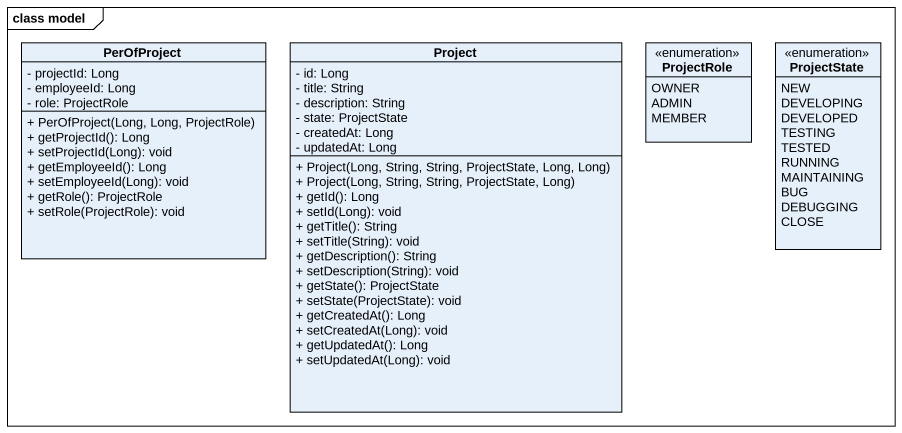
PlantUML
@startuml
mainframe class model
hide circle
hide empty members
skinparam classAttributeIconSize 0
class PerOfProject {
  - projectId: Long
  - employeeId: Long
  - role: ProjectRole
  + PerOfProject(Long, Long, ProjectRole)
  + getProjectId(): Long
  + setProjectId(Long): void
  + getEmployeeId(): Long
  + setEmployeeId(Long): void
  + getRole(): ProjectRole
  + setRole(ProjectRole): void
}
class Project {
  - id: Long
  - title: String
  - description: String
  - state: ProjectState
  - createdAt: Long
  - updatedAt: Long
  + Project(Long, String, String, ProjectState, Long, Long)
  + Project(Long, String, String, ProjectState, Long)
  + getId(): Long
  + setId(Long): void
  + getTitle(): String
  + setTitle(String): void
  + getDescription(): String
  + setDescription(String): void
  + getState(): ProjectState
  + setState(ProjectState): void
  + getCreatedAt(): Long
  + setCreatedAt(Long): void
  + getUpdatedAt(): Long
  + setUpdatedAt(Long): void
}
enum ProjectRole {
  OWNER
  ADMIN
  MEMBER
}
enum ProjectState {
  NEW
  DEVELOPING
  DEVELOPED
  TESTING
  TESTED
  RUNNING
  MAINTAINING
  BUG
  DEBUGGING
  CLOSE
}
@enduml
